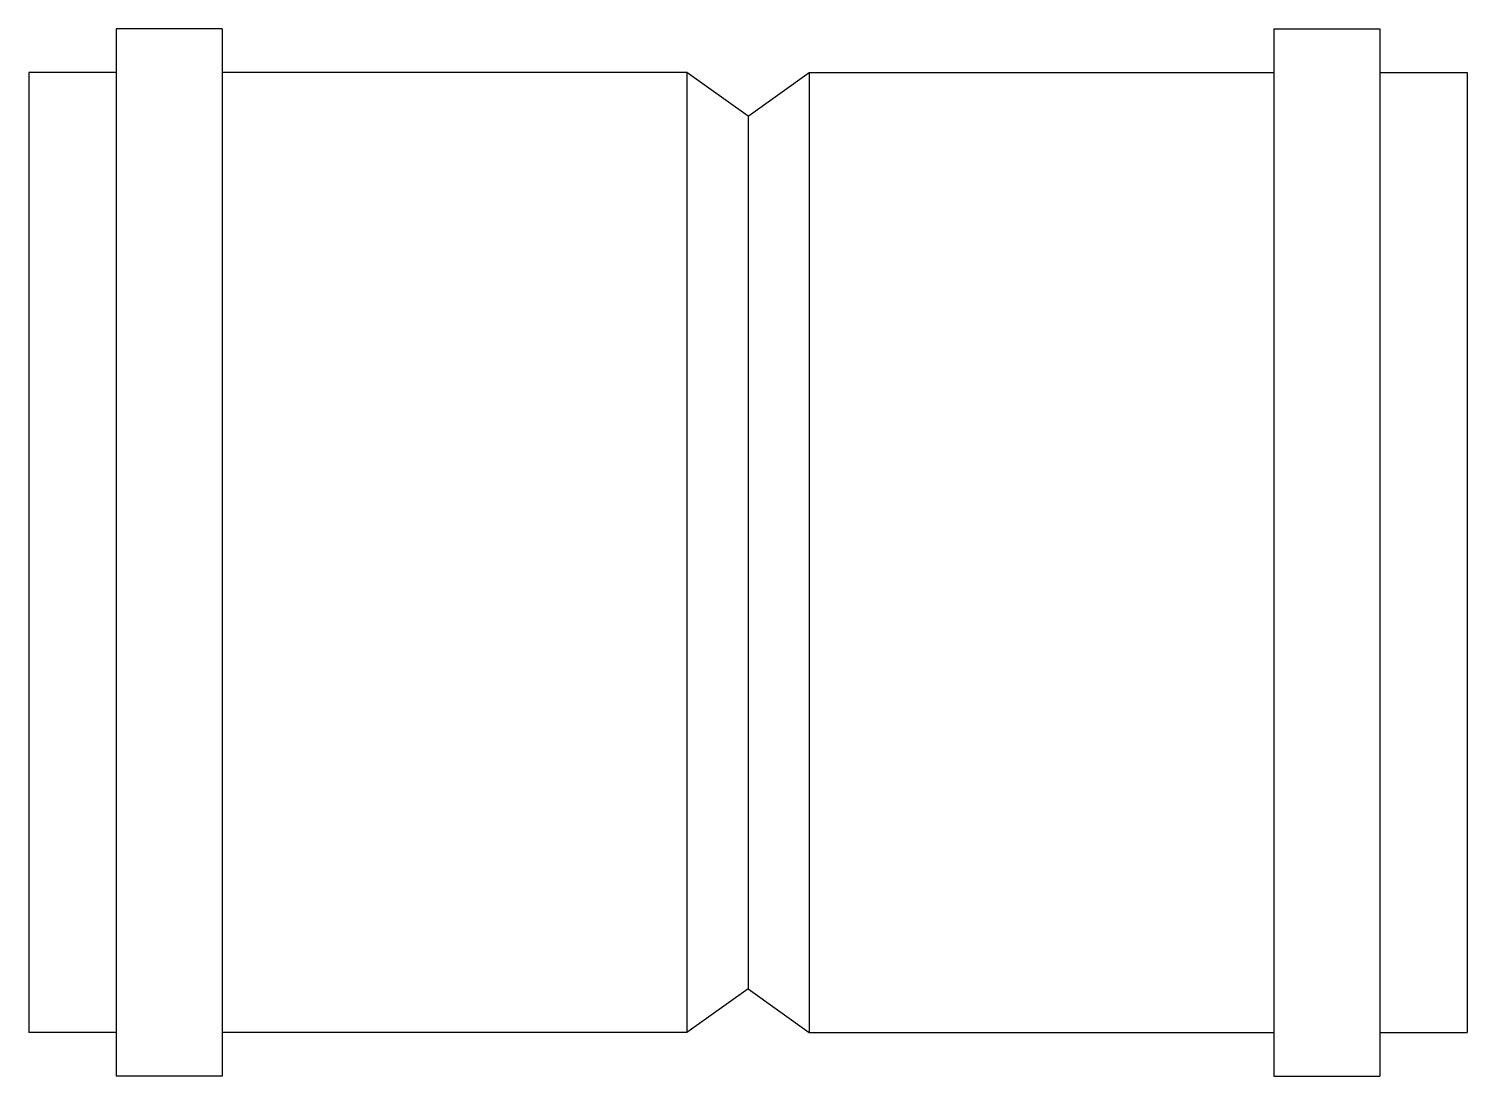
# Model space of a CAD drawing. Header units: millimetres. Extents: x 2739.2879 to 2739.3704, y 1355.8098 to 1355.8698.
import ezdxf

# ---------------------------------------------------------------- set-up
doc = ezdxf.new("R2010")
doc.units = ezdxf.units.MM

msp = doc.modelspace()

# ---------------------------------------------------------------- linework, layer by layer
for p, q in [((2739.292939, 1355.869843), (2739.292939, 1355.867343)), ((2739.299013, 1355.869843), (2739.292939, 1355.869843)), ((2739.299013, 1355.869843), (2739.299013, 1355.867343)), ((2739.359277, 1355.869843), (2739.359277, 1355.867343)), ((2739.359277, 1355.869843), (2739.365351, 1355.869843)), ((2739.365351, 1355.869843), (2739.365351, 1355.867343)), ((2739.287939, 1355.867343), (2739.287939, 1355.812343)), ((2739.292939, 1355.867343), (2739.287939, 1355.867343)), ((2739.292939, 1355.867343), (2739.292939, 1355.812343)), ((2739.299013, 1355.867343), (2739.299013, 1355.812343)), ((2739.325645, 1355.867343), (2739.299013, 1355.867343)), ((2739.325645, 1355.867343), (2739.325645, 1355.812343)), ((2739.329145, 1355.864843), (2739.325645, 1355.867343)), ((2739.329145, 1355.864843), (2739.332645, 1355.867343)), ((2739.332645, 1355.867343), (2739.359277, 1355.867343)), ((2739.332645, 1355.867343), (2739.332645, 1355.812343)), ((2739.359277, 1355.867343), (2739.359277, 1355.812343)), ((2739.365351, 1355.867343), (2739.370351, 1355.867343)), ((2739.365351, 1355.867343), (2739.365351, 1355.812343)), ((2739.370351, 1355.867343), (2739.370351, 1355.812343)), ((2739.329145, 1355.864843), (2739.329145, 1355.814843)), ((2739.329145, 1355.814843), (2739.325645, 1355.812343)), ((2739.329145, 1355.814843), (2739.332645, 1355.812343)), ((2739.292939, 1355.812343), (2739.287939, 1355.812343)), ((2739.292939, 1355.812343), (2739.292939, 1355.809843)), ((2739.325645, 1355.812343), (2739.299013, 1355.812343)), ((2739.299013, 1355.812343), (2739.299013, 1355.809843)), ((2739.332645, 1355.812343), (2739.359277, 1355.812343)), ((2739.359277, 1355.812343), (2739.359277, 1355.809843)), ((2739.365351, 1355.812343), (2739.370351, 1355.812343)), ((2739.365351, 1355.812343), (2739.365351, 1355.809843)), ((2739.299013, 1355.809843), (2739.292939, 1355.809843)), ((2739.359277, 1355.809843), (2739.365351, 1355.809843))]:
    msp.add_line(p, q)

doc.saveas('drawing.dxf')
